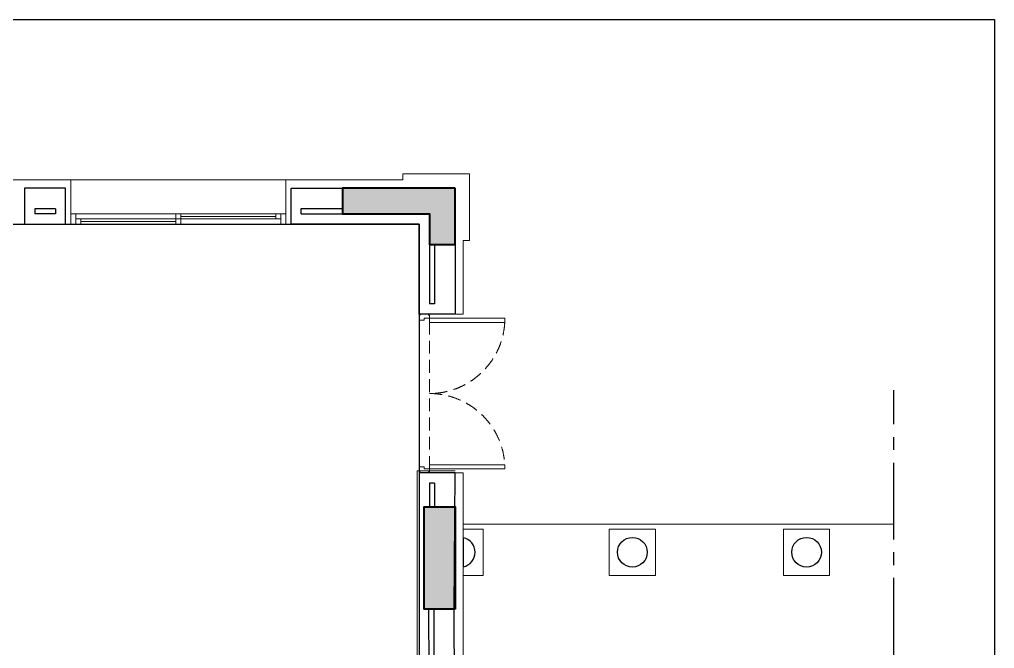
# Model space of a CAD drawing. Header units: millimetres. Extents: x -10942 to 92711, y -16583 to 30009.
# Drawn here: x 9097 to 18612, y 8200 to 14342 of the extents above; entities that cross this region are included whole.
import ezdxf

# ---------------------------------------------------------------- set-up
doc = ezdxf.new("R2010")
doc.units = ezdxf.units.MM
doc.header["$LTSCALE"] = 1000
doc.header["$MEASUREMENT"] = 0
doc.linetypes.add('HIDDEN2', pattern=[0.1875, 0.125, -0.0625])
doc.linetypes.add('XREF-V2-GF_COLS$0$XREF-V-COLS-GF$0$CENTER2', pattern=[1.125, 0.75, -0.125, 0.125, -0.125])
doc.layers.add('8', color=8, linetype='Continuous')
doc.layers.add('A-WALL', color=7, linetype='Continuous')
for name, color, linetype, lineweight in [('A-DOOR', 134, 'Continuous', 18), ('A-GLAZ', 134, 'Continuous', 18), ('A-WALL-TILE', 8, 'Continuous', 9), ('XREF-V2-GF_COLS$0$A-COLS', 5, 'Continuous', 40), ('XREF-V2-GF_COLS$0$A-COLS-PATT', 252, 'Continuous', 20)]:
    doc.layers.add(name, color=color, linetype=linetype, lineweight=lineweight)

# ---------------------------------------------------------------- blocks, each defined once
blk = doc.blocks.new('DR - 1550')
at = {"color": 253, "linetype": 'HIDDEN2'}
for p, q in [((40, 100), (1510, 100)), ((60, 0), (1490, 0))]:
    blk.add_line(p, q, dxfattribs=at)
for points in [[(40, 100), (40, 835), (80, 835), (80, 100), (40, 100)], [(1510, 100), (1510, 835), (1470, 835), (1470, 100), (1510, 100)]]:
    blk.add_lwpolyline(points)
for points in [[(0, 90), (10, 90), (10, 100), (40, 100), (40, 50), (60, 50), (60, 0), (10, 0), (10, 10), (0, 10)], [(1550, 90), (1540, 90), (1540, 100), (1510, 100), (1510, 50), (1490, 50), (1490, 0), (1540, 0), (1540, 10), (1550, 10)]]:
    blk.add_lwpolyline(points, close=True)
at = {"linetype": 'HIDDEN2'}
for centre, start, end in [((37.8, 99.1), 0.07307, 86.55756), ((1512.2, 99.1), 93.44244, 179.92693)]:
    blk.add_arc(centre, 737.2, start, end, dxfattribs=at)

msp = doc.modelspace()

# ---------------------------------------------------------------- hatches: boundary and pattern name
at = {"layer": 'XREF-V2-GF_COLS$0$A-COLS-PATT'}
for points in [[(13347.6, 12694.6), (12247.6, 12694.6), (12247.6, 12444.6), (13097.6, 12444.6), (13097.6, 12144.6), (13347.6, 12144.6)], [(13347.6, 8584.6), (13047.6, 8584.6), (13047.6, 9584.6), (13347.6, 9584.6)]]:
    msp.add_hatch(color=256, dxfattribs=at).paths.add_polyline_path(points)

# ---------------------------------------------------------------- linework, layer by layer
at = {"layer": '8', "color": 1}
msp.add_lwpolyline([(-19.2, 14341.6), (18611.5, 14341.6), (18611.5, 2.5), (-19.2, 2.5)], close=True, dxfattribs=at)
at = {"layer": '8', "color": 1, "elevation": 0}
msp.add_lwpolyline([(10497.7, 1649.5), (7622.7, 1649.6), (7622.7, 6340), (3097.6, 6349.5), (3097.6, 12344.5), (12997.6, 12344.5), (12997.6, 6349.5), (9622.6, 6349.5), (9622.6, 3040.9), (10497.7, 3040.9), (10497.7, 1649.5)], dxfattribs=at)
at = {"layer": 'A-GLAZ'}
for p, q in [((9597.3, 12444.5, 0), (11697.3, 12444.5, 0)), ((9597.4, 12444.5, 0), (11697.4, 12444.5, 0)), ((9647.3, 12344.5, 0), (9647.3, 12444.5, 0)), ((9647.3, 12394.5, 0), (11647.3, 12394.5, 0)), ((9647.4, 12344.5, 0), (9647.4, 12444.5, 0)), ((9647.4, 12394.5, 0), (11647.4, 12394.5, 0)), ((9697.3, 12344.5, 0), (9697.3, 12394.5, 0)), ((9697.3, 12369.5, 0), (10621.4, 12369.5, 0)), ((9697.4, 12344.5, 0), (9697.4, 12394.5, 0)), ((9697.4, 12369.5, 0), (10621.4, 12369.5, 0)), ((10621.4, 12344.5, 0), (10621.4, 12444.5, 0)), ((10621.4, 12344.5, 0), (10621.4, 12444.5, 0)), ((10671.4, 12344.5, 0), (10671.4, 12444.5, 0)), ((10671.4, 12344.5, 0), (10671.4, 12444.5, 0)), ((11597.3, 12419.5, 0), (10671.4, 12419.5, 0)), ((11597.4, 12419.5, 0), (10671.4, 12419.5, 0)), ((11597.3, 12394.5, 0), (11597.3, 12444.5, 0)), ((11597.4, 12394.5, 0), (11597.4, 12444.5, 0)), ((11647.3, 12344.5, 0), (11647.3, 12444.5, 0)), ((11647.4, 12344.5, 0), (11647.4, 12444.5, 0)), ((6997.4, 12344.5, 0), (9097.4, 12344.5, 0)), ((9597.3, 12344.5, 0), (11697.3, 12344.5, 0)), ((9597.4, 12344.5, 0), (11697.4, 12344.5, 0))]:
    msp.add_line(p, q, dxfattribs=at)
at = {"layer": 'A-WALL', "color": 1}
for p, q in [((9247.4, 12494.5, 0), (9247.4, 12444.5, 0)), ((9447.4, 12494.5, 0), (9247.4, 12494.5, 0)), ((9447.4, 12494.5, 0), (9447.4, 12444.5, 0)), ((11847.4, 12494.6, 0), (12247.6, 12494.6, 0)), ((11847.4, 12444.6, 0), (11847.4, 12494.6, 0)), ((9447.4, 12444.5, 0), (9247.4, 12444.5, 0)), ((11847.4, 12444.6, 0), (12247.6, 12444.6, 0)), ((13097.6, 12144.6, 0), (13097.6, 11564.6, 0)), ((13147.6, 12144.6, 0), (13147.6, 11564.6, 0)), ((13147.6, 11564.6, 0), (13097.6, 11564.6, 0)), ((13097.6, 9814.6, 0), (13097.6, 9584.6, 0)), ((13147.6, 9814.6, 0), (13097.6, 9814.6, 0)), ((13147.6, 9814.6, 0), (13147.6, 9584.6, 0)), ((13089.3, 8586, 0), (13097.6, 6749.6, 0)), ((13139.3, 8586, 0), (13147.6, 6749.6, 0))]:
    msp.add_line(p, q, dxfattribs=at)
at = {"layer": 'A-WALL'}
msp.add_line((13427.6, 9284.6, 0), (13427.6, 8994.6, 0), dxfattribs=at)
at = {"layer": 'A-WALL', "elevation": 0}
for points in [[(9147.4, 12344.5), (9547.4, 12344.5), (9547.4, 12694.5), (9147.4, 12694.5)], [(12997.6, 12344.6), (11747.4, 12344.5), (11747.4, 12694.5), (13347.6, 12694.6), (13347.6, 11464.6), (12997.6, 11464.6)], [(13339.3, 8586), (13347.6, 9914.6), (12997.6, 9914.6), (12997.6, 6349.5), (9622.6, 6349.5), (9622.6, 6349.5), (9622.6, 6349.5), (9622.6, 6149.5), (9622.6, 6149.5), (9622.6, 4947), (9722.6, 4947), (9722.6, 6249.5), (11182.6, 6249.5), (11182.6, 4992.3), (11282.6, 4992.3), (11282.6, 6249.5), (12997.6, 6249.5), (12997.6, 4944.6), (13347.6, 4944.6), (13347.6, 6249.6)]]:
    msp.add_lwpolyline(points, close=True, dxfattribs=at)
at = {"layer": 'A-WALL'}
for centre in [(15077.6, 9139.6, 0), (16777.6, 9139.6, 0)]:
    msp.add_circle(centre, 145, dxfattribs=at)
msp.add_arc((13397.6, 9139.6, 0), 145, 281.94097, 78.05988, dxfattribs=at)
at = {"layer": 'A-WALL-TILE'}
for p, q in [((9597.4, 12344.5, 0), (9597.4, 12774.5, 0)), ((11697.3, 12344.6, 0), (11697.4, 12774.5, 0)), ((9097.4, 12344.5, 0), (9147.4, 12344.5, 0)), ((9597.4, 12344.5, 0), (9547.4, 12344.5, 0)), ((11697.4, 12344.5, 0), (11747.4, 12344.5, 0)), ((11697.4, 12344.5, 0), (11747.4, 12344.5, 0)), ((13427.6, 9414.6, 0), (17627.6, 9414.6, 0))]:
    msp.add_line(p, q, dxfattribs=at)
at = {"layer": 'A-WALL-TILE', "elevation": 0}
for points in [[(13347.6, 11464.6), (13427.6, 11464.6), (13427.6, 12184.6), (13487.6, 12184.6), (13487.6, 12834.6), (12837.6, 12834.6), (12837.6, 12774.6), (3257.6, 12774.5), (3257.6, 12834.5), (2607.6, 12834.5), (2607.6, 12184.5), (2667.6, 12184.5), (2667.6, 8842), (3097.6, 8842), (3097.6, 8892)], [(14767.6, 3239.6), (14767.6, 3319.6), (13427.6, 3319.6), (13427.6, 9914.6), (13347.6, 9914.6)], [(13427.6, 8914.6), (13622.6, 8914.6), (13622.6, 9364.6), (13427.6, 9364.6)]]:
    msp.add_lwpolyline(points, dxfattribs=at)
at = {"layer": 'A-WALL-TILE', "lineweight": 0, "elevation": 0}
msp.add_lwpolyline([(13347.6, 9934.6), (12977.6, 9934.6), (12977.6, 6369.5), (9602.6, 6369.5), (9602.6, 4947), (9622.6, 4946.9)], dxfattribs=at)
at = {"layer": 'A-WALL-TILE', "elevation": 0}
for points in [[(15302.6, 8914.6), (14852.6, 8914.6), (14852.6, 9364.6), (15302.6, 9364.6)], [(17002.6, 8914.6), (16552.6, 8914.6), (16552.6, 9364.6), (17002.6, 9364.6)]]:
    msp.add_lwpolyline(points, close=True, dxfattribs=at)
at = {"layer": 'Defpoints', "linetype": 'XREF-V2-GF_COLS$0$XREF-V-COLS-GF$0$CENTER2'}
msp.add_line((17627.7, 264.3, 0), (17627.6, 10722, 0), dxfattribs=at)
at = {"layer": 'XREF-V2-GF_COLS$0$A-COLS', "elevation": 0}
for points in [[(13347.6, 12694.6), (12247.6, 12694.6), (12247.6, 12444.6), (13097.6, 12444.6), (13097.6, 12144.6), (13347.6, 12144.6)], [(13347.6, 12694.6), (12247.6, 12694.6), (12247.6, 12444.6), (13097.6, 12444.6), (13097.6, 12144.6), (13347.6, 12144.6)], [(13347.6, 8584.6), (13047.6, 8584.6), (13047.6, 9584.6), (13347.6, 9584.6)], [(13347.6, 8584.6), (13047.6, 8584.6), (13047.6, 9584.6), (13347.6, 9584.6)]]:
    msp.add_lwpolyline(points, close=True, dxfattribs=at)

# ---------------------------------------------------------------- block references
at = {"layer": 'A-DOOR', "xscale": -1, "rotation": 270.0004232829884}
msp.add_blockref('DR - 1550', (12997.6, 9914.6, 0), dxfattribs=at)

doc.saveas('drawing.dxf')
